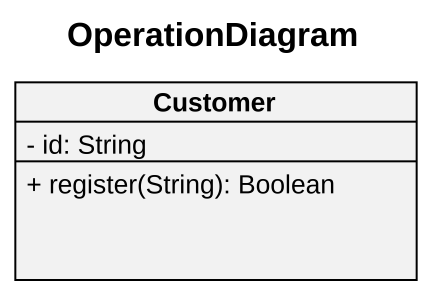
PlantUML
@startuml
title OperationDiagram
hide circle
hide empty members
skinparam classAttributeIconSize 0
class Customer {
  - id: String
  + register(String): Boolean
}
@enduml
